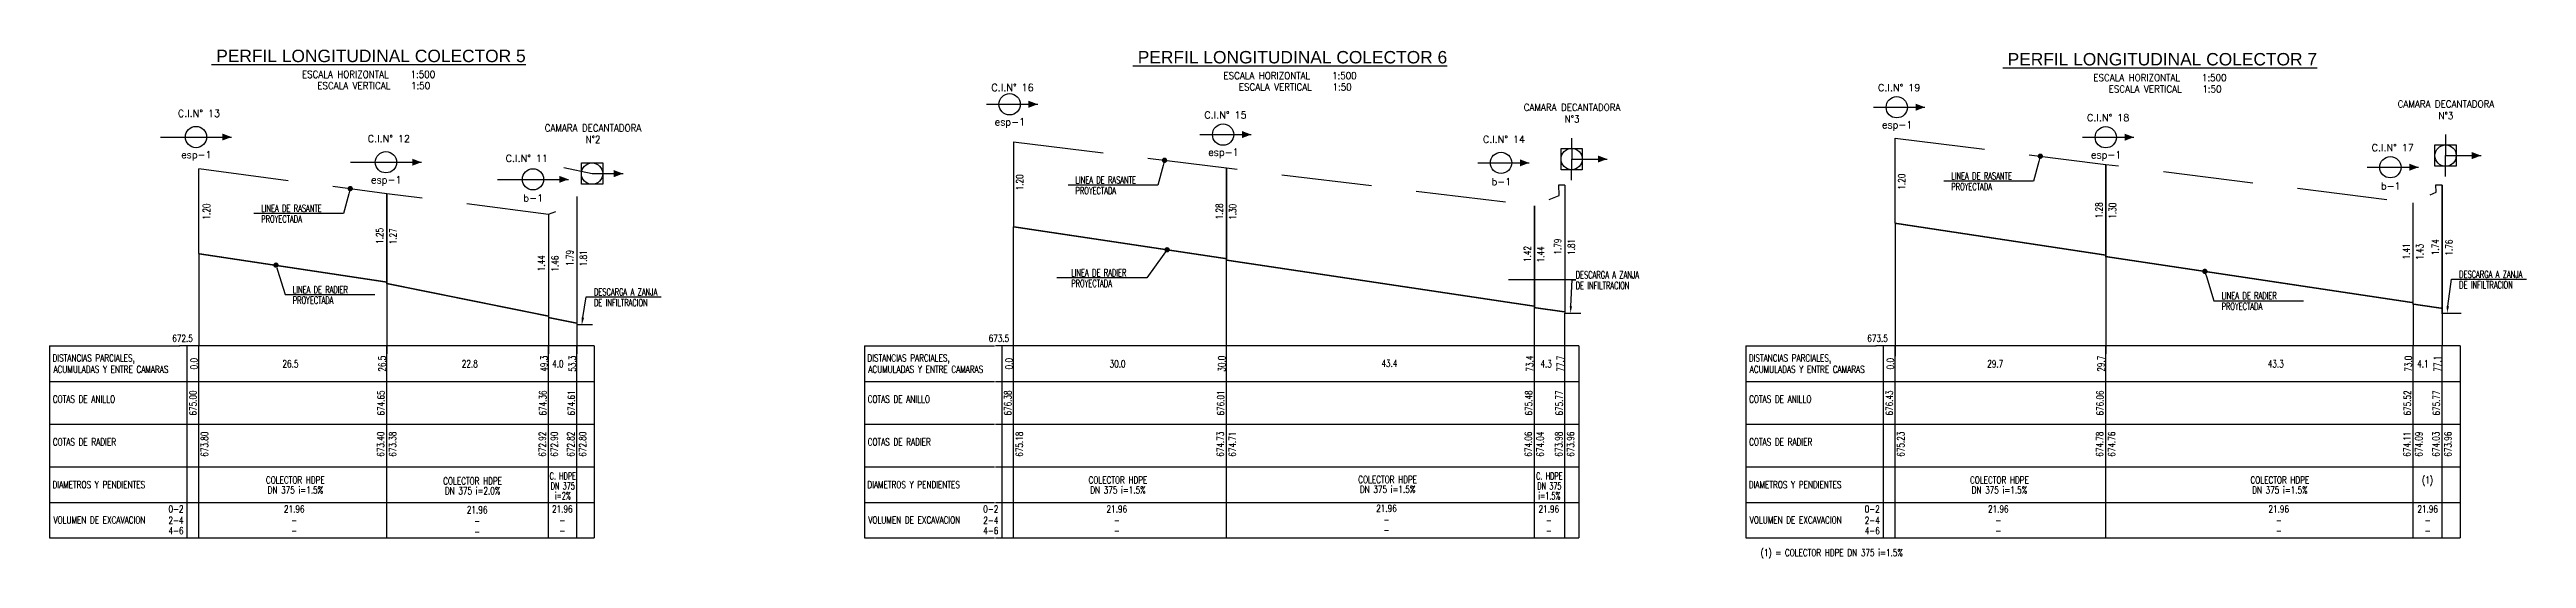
# Model space of a CAD drawing. Extents: x 350769 to 354978, y 6304672 to 6307963.
# Drawn here: x 353475.3 to 353824.3, y 6304672 to 6304743.8 of the extents above; entities that cross this region are included whole.
import ezdxf
from ezdxf import colors
from ezdxf.entities.mleader import LeaderData, LeaderLine
from ezdxf.enums import TextEntityAlignment as Align
from ezdxf.math import Vec2, Vec3

# ---------------------------------------------------------------- set-up
doc = ezdxf.new("R2010")
doc.units = 0
doc.linetypes.add('DASHED', pattern=[19.049999999999997, 12.7, -6.35])
doc.layers.get('0').update_dxf_attribs({"linetype": 'CONTINUOUS'})
for name, color, linetype in [('00-ALL SALIDA SUMIDERO', 1, 'CONTINUOUS'), ('00-FORMATO', 6, 'CONTINUOUS'), ('00_All ext_Txt', 4, 'CONTINUOUS'), ('03_Pav ext_Cota 250', 7, 'CONTINUOUS'), ('03_S2_Pav ext_Borde vereda', 7, 'CONTINUOUS'), ('05', 3, 'CONTINUOUS'), ('C-ROAD-PROF', 3, 'CONTINUOUS'), ('Perfil perfil cajon', 6, 'CONTINUOUS'), ('Perfil perfil texto', 3, 'CONTINUOUS')]:
    doc.layers.add(name, color=color, linetype=linetype)
doc.styles.add('lluvias DET-ROMANS', font='ROMANS.SHX', dxfattribs={"width": 0.9, "height": 2})
doc.styles.add('NEGRITA', font='swisse.ttf')
doc.styles.add('ROMANS', font='romans.shx', dxfattribs={"width": 0.65})

# ---------------------------------------------------------------- blocks, each defined once
blk = doc.blocks.new('_Dot')
at = {"color": 0, "linetype": 'ByBlock', "lineweight": -2}
blk.add_line((-0.5, 0), (-1, 0), dxfattribs=at)
at = {"color": 0, "linetype": 'ByBlock', "const_width": 0.5}
blk.add_lwpolyline([(-0.25, 0, 1), (0.25, 0, 1)], format="xyb", close=True, dxfattribs=at)

msp = doc.modelspace()

# ---------------------------------------------------------------- linework, layer by layer
at = {"layer": '00-ALL SALIDA SUMIDERO', "ltscale": 0.5, "elevation": -1e-10}
for points in [[(353614.5253552536, 6304736.035294103, 0, 1, 0), (353613.2217084892, 6304736.035294103, 0, 0, 0)], [(353500.9191906616, 6304731.412162388, 0, 1, 0), (353499.6155438973, 6304731.412162388, 0, 0, 0)], [(353644.6163724067, 6304731.759376798, 0, 1, 0), (353643.3127256423, 6304731.759376798, 0, 0, 0)], [(353527.6834055348, 6304727.861376325, 0, 1, 0), (353526.3797587704, 6304727.861376325, 0, 0, 0)], [(353683.7809348884, 6304727.773385083, 0, 1, 0), (353682.477288124, 6304727.773385083, 0, 0, 0)], [(353548.4026943568, 6304725.447676003, 0, 1, 0), (353547.0990475924, 6304725.447676003, 0, 0, 0)]]:
    msp.add_lwpolyline(points, format="xyseb", dxfattribs=at)
at = {"layer": '00-ALL SALIDA SUMIDERO', "ltscale": 0.5}
for points in [[(353739.5506622212, 6304735.618415248, 0, 1, 0), (353738.2470154568, 6304735.618415248, 0, 0, 0)], [(353769.0022258519, 6304731.387783291, 0, 1, 0), (353767.6985790876, 6304731.387783291, 0, 0, 0)], [(353694.7733274514, 6304728.31279031, 0, 1, 0), (353693.4696806871, 6304728.31279031, 0, 0, 0)], [(353809.1092840756, 6304727.15705478, 0, 1, 0), (353807.8056373112, 6304727.15705478, 0, 0, 0)], [(353817.9213060183, 6304728.797526813, 0, 1, 0), (353816.6176592539, 6304728.797526813, 0, 0, 0)], [(353556.0905419288, 6304726.253880776, 0, 1, 0), (353554.7868951644, 6304726.253880776, 0, 0, 0)]]:
    msp.add_lwpolyline(points, format="xyseb", dxfattribs=at)
at = {"layer": '00-ALL SALIDA SUMIDERO', "ltscale": 0.5, "const_width": 0.2}
for points in [[(353611.1295612751, 6304730.759899335), (353611.1295612751, 6304718.759899332)], [(353735.3432098129, 6304719.259899332), (353735.3432098129, 6304731.259899332)], [(353496.3051722015, 6304726.959899331), (353496.3051722015, 6304714.959899332)], [(353641.1295612751, 6304727.05989931), (353641.1295612751, 6304714.05989931), (353684.5295612751, 6304707.55989934)], [(353765.043209813, 6304727.55989932), (353765.043209813, 6304714.559899332), (353808.3432098129, 6304708.059899332)], [(353522.8051722015, 6304723.459899316), (353522.8051722015, 6304710.759899332), (353545.6051722015, 6304706.159899333)], [(353688.8295612751, 6304724.659899341), (353688.8295612751, 6304706.55989934), (353691.0937734347, 6304706.55989934)], [(353812.4432098129, 6304724.659899298), (353812.4432098129, 6304706.559899332), (353815.1311388252, 6304706.559899332)], [(353545.6051722015, 6304720.559899332), (353545.6051722015, 6304705.959899332), (353549.6051722015, 6304705.159899333)], [(353549.6051722015, 6304723.059899332), (353549.6051722015, 6304704.959899332), (353551.8205506163, 6304704.959899332)], [(353684.5295612751, 6304721.759899341), (353684.5295612751, 6304707.359899341), (353688.8295612751, 6304706.759899341)], [(353808.3432098129, 6304722.159899266), (353808.3432098129, 6304707.8598993), (353812.4432098129, 6304707.259899298)], [(353611.1295612751, 6304718.759899332), (353641.1295612751, 6304714.25989932)], [(353735.3432098129, 6304719.259899332), (353765.043209813, 6304714.759899332)], [(353496.3051722015, 6304714.959899331), (353522.8051722015, 6304710.959899316)]]:
    msp.add_lwpolyline(points, dxfattribs=at)
at = {"layer": '03_Pav ext_Cota 250', "color": 7}
for points in [[(353496.3051722015, 6304674.908357566), (353496.3051722015, 6304701.959899332)], [(353522.8051722015, 6304674.908357566), (353522.8051722015, 6304701.959899332)], [(353545.6051722015, 6304674.908357566), (353545.6051722015, 6304701.959899332)], [(353549.6051722015, 6304674.908357566), (353549.6051722015, 6304701.959899332)], [(353611.1295612751, 6304674.908357566), (353611.1295612751, 6304701.959899332)], [(353641.1295612751, 6304674.908357544), (353641.1295612751, 6304701.95989931)], [(353684.5295612751, 6304674.908357575), (353684.5295612751, 6304701.959899341)], [(353688.8295612751, 6304674.908357544), (353688.8295612751, 6304701.95989931)], [(353735.3432098129, 6304674.908357566), (353735.3432098129, 6304701.959899332)], [(353765.043209813, 6304674.908357566), (353765.043209813, 6304701.959899332)], [(353808.3432098129, 6304674.908357534), (353808.3432098129, 6304701.9598993)], [(353812.4432098129, 6304674.908357532), (353812.4432098129, 6304701.959899298)]]:
    msp.add_lwpolyline(points, dxfattribs=at)
at = {"layer": '03_S2_Pav ext_Borde vereda'}
for points in [[(353611.1295612751, 6304701.959899335), (353611.1295612751, 6304718.759899332)], [(353735.3432098129, 6304719.259899332), (353735.3432098129, 6304700.495580654)], [(353496.3051722015, 6304714.959899331), (353496.3051722015, 6304701.959899332)], [(353641.1295612751, 6304701.959899335), (353641.1295612751, 6304714.05989931)], [(353765.043209813, 6304714.559899332), (353765.043209813, 6304700.85272351)], [(353522.8051722015, 6304710.759899332), (353522.8051722015, 6304700.852723521)], [(353545.6051722015, 6304705.959899332), (353545.6051722015, 6304700.852723507)], [(353684.5295612751, 6304701.959899344), (353684.5295612751, 6304707.359899341)], [(353688.8295612751, 6304700.852723488), (353688.8295612751, 6304706.55989934)], [(353808.3432098129, 6304707.8598993), (353808.3432098129, 6304701.959899332)], [(353812.4432098129, 6304706.559899332), (353812.4432098129, 6304701.959899332)], [(353549.6051722015, 6304704.959899332), (353549.6051722015, 6304700.852723504)]]:
    msp.add_lwpolyline(points, dxfattribs=at)
at = {"layer": '05', "color": 1}
for p, q in [((353607.3043581043, 6304736.035294103), (353614.5253552536, 6304736.035294103)), ((353732.3296650719, 6304735.618415248), (353739.5506622212, 6304735.618415248)), ((353490.9191906616, 6304731.412162388), (353500.9191906616, 6304731.412162388)), ((353637.3953752574, 6304731.759376798), (353644.6163724067, 6304731.759376798)), ((353761.7812287026, 6304731.387783291), (353769.0022258519, 6304731.387783291)), ((353517.6834055348, 6304727.861376325), (353527.6834055348, 6304727.861376325)), ((353676.5599377391, 6304727.773385083), (353683.7809348884, 6304727.773385083)), ((353689.7733274514, 6304728.31279031), (353694.7733274514, 6304728.31279031)), ((353801.8882869263, 6304727.15705478), (353809.1092840756, 6304727.15705478)), ((353812.9213060183, 6304728.797526813), (353817.9213060183, 6304728.797526813)), ((353538.4026943568, 6304725.447676003), (353548.4026943568, 6304725.447676003)), ((353551.7274655949, 6304726.253880776), (353556.0905419288, 6304726.253880776))]:
    msp.add_line(p, q, dxfattribs=at)
for points in [[(353689.7416194764, 6304731.275953605), (353689.7733274512, 6304728.31279031)], [(353812.8895980432, 6304731.760690108), (353812.921306018, 6304728.797526813)], [(353547.7278523102, 6304727.099652261), (353551.7274655949, 6304726.253880776)], [(353689.7416194764, 6304725.349627015), (353689.7733274512, 6304728.31279031)], [(353812.8895980432, 6304725.834363518), (353812.921306018, 6304728.797526813)]]:
    msp.add_lwpolyline(points, dxfattribs=at)
for points in [[(353553.2274655949, 6304724.753880776), (353550.2274655949, 6304724.753880776), (353550.2274655949, 6304727.753880776), (353553.2274655949, 6304727.753880776)], [(353691.2733274514, 6304726.81279031), (353688.2733274514, 6304726.81279031), (353688.2733274514, 6304729.81279031), (353691.2733274514, 6304729.81279031)], [(353814.4213060183, 6304727.297526813), (353811.4213060183, 6304727.297526813), (353811.4213060183, 6304730.297526813), (353814.4213060183, 6304730.297526813)]]:
    msp.add_lwpolyline(points, close=True, dxfattribs=at)
for centre in [(353610.5654149788, 6304736.035294103), (353735.5907219463, 6304735.618415248), (353495.9191906616, 6304731.412162388), (353640.6564321318, 6304731.759376798), (353765.0422855771, 6304731.387783291), (353522.6834055348, 6304727.861376325), (353543.4026943568, 6304725.447676003), (353551.7274655949, 6304726.253880776), (353679.8209946136, 6304727.773385083), (353689.7733274514, 6304728.31279031), (353805.1493438008, 6304727.15705478), (353812.9213060183, 6304728.797526813)]:
    msp.add_circle(centre, 1.5, dxfattribs=at)
at = {"layer": 'C-ROAD-PROF', "color": 3, "linetype": 'DASHED', "lineweight": -3, "flags": 128}
for points in [[(353611.1295612751, 6304730.759899335), (353641.1295612751, 6304727.05989931), (353684.5295612751, 6304721.759899341), (353688.0061323826, 6304723.190127959), (353687.9854528971, 6304724.659899341), (353688.8295612751, 6304724.659899341)], [(353735.3432098129, 6304731.259899332), (353765.043209813, 6304727.55989932), (353808.3432098129, 6304722.159899266), (353811.5748799702, 6304723.622269031), (353811.559354646, 6304724.653244748), (353812.4432098129, 6304724.659899298)], [(353496.3051722015, 6304726.959899331), (353522.8051722015, 6304723.459899316), (353545.6051722015, 6304720.559899332), (353548.7887868013, 6304721.699079989), (353548.7887868013, 6304723.048789189), (353549.6051722015, 6304723.059899332)]]:
    msp.add_lwpolyline(points, dxfattribs=at)
at = {"layer": 'Perfil perfil cajon'}
for p, q in [((353475.277099338, 6304701.959899336), (353493.6253404177, 6304701.959899337)), ((353475.2770993379, 6304701.959899336), (353475.2770993365, 6304674.908357571)), ((353552.004552945, 6304701.959899297), (353493.5698805813, 6304701.959899336)), ((353494.6463534435, 6304701.959899336), (353494.6463534423, 6304674.90835757)), ((353590.1014884115, 6304701.959899336), (353608.4497294913, 6304701.959899337)), ((353590.1014884114, 6304701.959899336), (353590.10148841, 6304674.908357571)), ((353690.7822410472, 6304701.959899297), (353608.5691335322, 6304701.959899336)), ((353609.470742517, 6304701.959899336), (353609.4707425159, 6304674.90835757)), ((353714.3151369494, 6304701.959899376), (353732.6633780291, 6304701.959899377)), ((353714.3151369493, 6304701.959899376), (353714.3151369479, 6304674.908357611)), ((353814.9958895851, 6304701.959899297), (353732.6188521266, 6304701.959899336)), ((353733.6843910549, 6304701.959899376), (353733.6843910537, 6304674.90835761)), ((353475.2770993366, 6304674.90835757), (353493.6253404159, 6304674.90835757)), ((353590.1014884101, 6304674.90835757), (353608.4497294894, 6304674.90835757)), ((353714.315136948, 6304674.90835761), (353732.6633780273, 6304674.90835761))]:
    msp.add_line(p, q, dxfattribs=at)
at = {"layer": 'Perfil perfil cajon', "color": 7}
for p, q in [((353475.2770993377, 6304696.959899339), (353493.6253404177, 6304696.959899335)), ((353493.5698805813, 6304696.959899334), (353552.0045529437, 6304696.959899295)), ((353590.1014884113, 6304696.959899339), (353608.4497294913, 6304696.959899335)), ((353608.5691335322, 6304696.959899334), (353690.782241046, 6304696.959899295)), ((353714.3151369491, 6304696.959899379), (353732.6633780301, 6304696.959899375)), ((353732.6188521266, 6304696.959899334), (353814.9958895838, 6304696.959899295)), ((353475.2770993374, 6304690.934128453), (353493.6253404168, 6304690.934128453)), ((353493.5698805804, 6304690.934128452), (353552.0045529422, 6304690.93412841)), ((353590.1014884109, 6304690.934128453), (353608.4497294903, 6304690.934128453)), ((353608.5691335312, 6304690.934128452), (353690.7822410444, 6304690.93412841)), ((353714.3151369488, 6304690.934128493), (353732.6633780282, 6304690.934128493)), ((353732.6188521257, 6304690.934128452), (353814.9958895823, 6304690.93412841)), ((353475.277099337, 6304684.90835757), (353493.6253404159, 6304684.908357567)), ((353493.5698805804, 6304684.908357568), (353552.0045529406, 6304684.908357526)), ((353590.1014884106, 6304684.90835757), (353608.4497294894, 6304684.908357567)), ((353608.5691335312, 6304684.908357568), (353690.7822410428, 6304684.908357526)), ((353714.3151369484, 6304684.90835761), (353732.6633780273, 6304684.908357607)), ((353732.6188521257, 6304684.908357568), (353814.9958895807, 6304684.908357526)), ((353475.2770993368, 6304679.908357571), (353493.6253404159, 6304679.908357571)), ((353493.5698805795, 6304679.90835757), (353552.0045529393, 6304679.908357528)), ((353590.1014884103, 6304679.908357571), (353608.4497294894, 6304679.908357571)), ((353608.5691335303, 6304679.90835757), (353690.7822410415, 6304679.908357528)), ((353714.3151369482, 6304679.908357611), (353732.6633780273, 6304679.908357611)), ((353732.6188521247, 6304679.90835757), (353814.9958895794, 6304679.908357528))]:
    msp.add_line(p, q, dxfattribs=at)
at = {"layer": 'Perfil perfil cajon'}
for points in [[(353552.004552945, 6304701.959899263), (353552.004552938, 6304674.908357496)], [(353690.7822410472, 6304701.959899263), (353690.7822410402, 6304674.908357496)], [(353814.9958895851, 6304701.959899263), (353814.9958895781, 6304674.908357496)], [(353493.5698805795, 6304674.908357569), (353552.004552938, 6304674.90835753)], [(353608.5691335303, 6304674.908357569), (353690.7822410402, 6304674.90835753)], [(353732.6188521247, 6304674.908357569), (353814.9958895781, 6304674.90835753)]]:
    msp.add_lwpolyline(points, dxfattribs=at)

# ---------------------------------------------------------------- texts
at = {"layer": '00-FORMATO', "color": 6, "style": 'NEGRITA'}
for s, p in [('%%U PERFIL LONGITUDINAL COLECTOR 5', (353520.232771831, 6304742.853270731)), ('%%U PERFIL LONGITUDINAL COLECTOR 6', (353650.0907234054, 6304742.67074711)), ('%%U PERFIL LONGITUDINAL COLECTOR 7', (353772.6697989113, 6304742.386979602))]:
    msp.add_text(s, height=1.750000116368201, dxfattribs=at).set_placement(p, align=Align.MIDDLE)
at = {"layer": '00-FORMATO', "color": 0, "style": 'ROMANS', "width": 0.9}
for s, p in [('ESCALA HORIZONTAL   1:500', (353520.232771831, 6304740.236987861)), ('ESCALA VERTICAL   1:50', (353520.9618455783, 6304738.639974551)), ('ESCALA HORIZONTAL   1:500', (353650.0907234054, 6304740.05446424)), ('ESCALA VERTICAL   1:50', (353650.8197971527, 6304738.45745093)), ('ESCALA HORIZONTAL   1:500', (353772.6697989113, 6304739.770696732)), ('ESCALA VERTICAL   1:50', (353773.3988726587, 6304738.173683423))]:
    msp.add_text(s, height=1.000000066496115, dxfattribs=at).set_placement(p, align=Align.MIDDLE)
at = {"layer": 'Perfil perfil texto', "color": 0, "style": 'lluvias DET-ROMANS'}
for s, p in [('C.I.N%%D 16', (353610.980236412, 6304738.394841371)), ('C.I.N%%D 19', (353735.9173793764, 6304738.373650787)), ('C.I.N%%D 13', (353496.3340120949, 6304734.73929265)), ('esp-1', (353610.6136477854, 6304733.38953184)), ('C.I.N%%D 15', (353640.9830895619, 6304734.514612338)), ('C.I.N%%D 18', (353765.3689430072, 6304734.143018831)), ('C.I.N%%D 12', (353523.098226968, 6304731.188506586)), ('C.I.N%%D 14', (353680.2358160468, 6304731.100515345)), ('esp-1', (353735.6389547529, 6304732.972652985)), ('C.I.N%%D 17', (353805.4760012309, 6304729.91229032)), ('esp-1', (353495.9674234682, 6304728.766400125)), ('C.I.N%%D 11', (353542.5330544008, 6304728.418273847)), ('esp-1', (353640.7046649384, 6304729.113614535)), ('esp-1', (353765.0905183837, 6304728.742021028)), ('esp-1', (353522.7316383414, 6304725.215614062)), ('b-1', (353679.8692274202, 6304725.12762282)), ('b-1', (353805.1975766074, 6304724.511292517)), ('b-1', (353543.4509271634, 6304722.80191374))]:
    msp.add_text(s, height=1, rotation=359.9999999466392, dxfattribs=at).set_placement(p, align=Align.MIDDLE)
at = {"layer": 'Perfil perfil texto', "color": 0, "style": 'lluvias DET-ROMANS', "width": 0.75}
for s, rotation, p in [('1.20', 89.99999994663915, (353611.9827018066, 6304725.024518869)), ('1.20', 89.99999994663915, (353736.2900737774, 6304725.125343055)), ('1.20', 89.99999994663915, (353497.3986833955, 6304720.910158874)), ('1.28', 89.99999994663915, (353640.1139510689, 6304720.924518851)), ('1.30', 89.99999994663915, (353642.0147807181, 6304720.867227186)), ('1.28', 89.99999994663915, (353764.0892441282, 6304721.082634715)), ('1.30', 89.99999994663915, (353765.9900737774, 6304721.02534305)), ('1.25', 89.99999994663915, (353521.7895619954, 6304717.474518851)), ('1.27', 89.99999994663915, (353523.6903916445, 6304717.417227186)), ('1.79', 89.99999994663915, (353687.8139510689, 6304715.974518877)), ('1.81', 89.99999994663915, (353689.7147807181, 6304715.917227211)), ('1.74', 89.99999994663915, (353811.4892441282, 6304715.882634685)), ('1.76', 89.99999994663915, (353813.3900737774, 6304715.82534302)), ('1.44', 89.99999994663915, (353544.5895619954, 6304713.624518869)), ('1.46', 89.99999994663915, (353546.4903916445, 6304713.567227203)), ('1.79', 89.99999994663915, (353548.5895619954, 6304714.374518869)), ('1.81', 89.99999994663915, (353550.4903916445, 6304714.317227203)), ('1.42', 89.99999994663915, (353683.5139510689, 6304714.924518877)), ('1.44', 89.99999994663915, (353685.4147807181, 6304714.867227212)), ('1.41', 89.99999994663915, (353807.3892441282, 6304715.282634687)), ('1.43', 89.99999994663915, (353809.2900737774, 6304715.225343022)), ('26.5', 359.9999999466392, (353509.2302784827, 6304699.440087939)), ('22.8', 359.9999999466392, (353534.498152127, 6304699.440087939)), ('4.0', 359.9999999466392, (353546.9101539582, 6304699.440087939)), ('30.0', 359.9999999466392, (353625.7794387873, 6304699.440087939)), ('43.4', 359.9999999466392, (353664.0879353856, 6304699.521981245)), ('4.3', 359.9999999466392, (353686.1711934434, 6304699.440087939)), ('29.7', 359.9999999466392, (353749.4677273752, 6304699.440087939)), ('43.3', 359.9999999466392, (353788.9899940911, 6304699.440087939)), ('4.1', 359.9999999466392, (353809.7150598858, 6304699.440087939)), ('675.00', 90.00000005336085, (353495.4910413459, 6304693.916628382)), ('674.65', 90.00000005336085, (353521.9910413487, 6304693.916628397)), ('674.36', 90.00000005336085, (353544.7910413487, 6304693.916628383)), ('676.38', 90.00000005336085, (353610.3154304194, 6304693.916628382)), ('675.48', 90.00000005336085, (353683.7154304194, 6304693.916628394)), ('675.77', 90.00000005336085, (353688.0154304194, 6304693.916628364)), ('676.43', 90.00000005336085, (353734.5290789573, 6304693.916628382)), ('676.06', 90.00000005336085, (353764.2290789573, 6304693.916628386)), ('675.52', 90.00000005336085, (353807.5290789573, 6304693.916628353)), ('675.77', 90.00000005336085, (353811.6290789573, 6304693.916628351)), ('674.61', 90.00000005336085, (353548.7910413487, 6304693.91662838)), ('676.01', 90.00000005336085, (353640.3154304194, 6304693.916628364)), ('673.80', 90.00000005336085, (353497.1147334086, 6304688.107507461)), ('673.40', 90.00000005336085, (353521.9359729849, 6304688.107507476)), ('673.38', 90.00000005336085, (353523.6147334115, 6304688.107507476)), ('672.92', 90.00000005336085, (353544.7359729849, 6304688.107507462)), ('672.90', 90.00000005336085, (353546.4147334115, 6304688.107507462)), ('672.82', 90.00000005336085, (353548.7359729849, 6304688.107507459)), ('672.80', 90.00000005336085, (353550.4147334115, 6304688.107507459)), ('675.18', 90.00000005336085, (353611.9391224821, 6304688.107507461)), ('674.73', 90.00000005336085, (353640.2603620556, 6304688.107507442)), ('674.71', 90.00000005336085, (353641.9391224821, 6304688.107507442)), ('674.06', 90.00000005336085, (353683.6603620556, 6304688.107507473)), ('674.04', 90.00000005336085, (353685.3391224822, 6304688.107507473)), ('673.98', 90.00000005336085, (353687.9603620556, 6304688.107507442)), ('673.96', 90.00000005336085, (353689.6391224822, 6304688.107507442)), ('675.23', 90.00000005336085, (353736.15277102, 6304688.107507461)), ('674.78', 90.00000005336085, (353764.1740105934, 6304688.107507464)), ('674.76', 90.00000005336085, (353765.85277102, 6304688.107507464)), ('674.11', 90.00000005336085, (353807.4740105934, 6304688.107507432)), ('674.09', 90.00000005336085, (353809.15277102, 6304688.107507432)), ('674.03', 90.00000005336085, (353811.5740105934, 6304688.10750743)), ('673.96', 90.00000005336085, (353813.25277102, 6304688.10750743))]:
    msp.add_text(s, height=0.9999999999999994, rotation=rotation, dxfattribs=at).set_placement(p, align=Align.MIDDLE_CENTER)
for s, p in [('672.5', (353492.5828851741, 6304702.547145787)), ('673.5', (353607.6201477624, 6304702.547145787)), ('673.5', (353731.4338220982, 6304702.547145787))]:
    msp.add_text(s, height=0.9999999999999994, rotation=359.9999999466392, dxfattribs=at).set_placement(p)
for s, p in [('DISTANCIAS PARCIALES,', (353475.6992726157, 6304700.26942315)), ('ACUMULADAS Y ENTRE CAMARAS', (353475.8326059482, 6304698.650375532)), ('DISTANCIAS PARCIALES,', (353590.5236616893, 6304700.26942315)), ('ACUMULADAS Y ENTRE CAMARAS', (353590.6569950217, 6304698.650375532)), ('DISTANCIAS PARCIALES,', (353714.7373102271, 6304700.269423191)), ('ACUMULADAS Y ENTRE CAMARAS', (353714.8706435596, 6304698.650375572)), ('COTAS DE ANILLO', (353475.742129753, 6304694.459899342)), ('COTAS DE ANILLO', (353590.5665188265, 6304694.459899342)), ('COTAS DE ANILLO', (353714.7801673644, 6304694.459899382)), ('COTAS DE RADIER', (353475.7421297502, 6304688.434128454)), ('COTAS DE RADIER', (353590.5665188237, 6304688.434128454)), ('COTAS DE RADIER', (353714.7801673616, 6304688.434128494)), ('DIAMETROS Y PENDIENTES', (353475.6992726045, 6304682.408357575)), ('DIAMETROS Y PENDIENTES', (353590.5236616781, 6304682.408357575)), ('DIAMETROS Y PENDIENTES', (353714.7373102159, 6304682.408357615)), ('VOLUMEN DE EXCAVACION', (353475.8326059355, 6304677.408357573)), ('VOLUMEN DE EXCAVACION', (353590.656995009, 6304677.408357573)), ('VOLUMEN DE EXCAVACION', (353714.8706435469, 6304677.408357613))]:
    msp.add_text(s, height=0.9999999999999994, rotation=359.9999999466392, dxfattribs=at).set_placement(p, align=Align.MIDDLE_LEFT)
for s, p in [('0.0', (353496.1451573247, 6304699.459899325)), ('26.5', (353522.6451573275, 6304699.459899336)), ('49.3', (353545.4451573275, 6304699.459899322)), ('53.3', (353549.4451573275, 6304699.459899319)), ('0.0', (353610.9695463982, 6304699.459899325)), ('30.0', (353640.9695463982, 6304699.459899303)), ('73.4', (353684.3695463982, 6304699.459899333)), ('77.7', (353688.6695463982, 6304699.459899303)), ('0.0', (353735.1831949361, 6304699.459899325)), ('29.7', (353764.8831949361, 6304699.459899325)), ('73.0', (353808.1831949361, 6304699.459899292)), ('77.1', (353812.2831949361, 6304699.45989929))]:
    msp.add_text(s, height=0.9999999999999994, rotation=90.00000005336085, dxfattribs=at).set_placement(p, align=Align.CENTER)
for s, p in [('0-2', (353493.09628002, 6304678.965021319)), ('21.96', (353509.7609203882, 6304678.965021341)), ('21.96', (353535.5378779881, 6304678.854560865)), ('21.96', (353547.5371930236, 6304678.965021365)), ('0-2', (353607.9206690936, 6304678.965021319)), ('21.96', (353625.678843697, 6304678.965021341)), ('21.96', (353663.6826388431, 6304679.046914647)), ('21.96', (353686.5573354132, 6304678.965021341)), ('0-2', (353732.1343176314, 6304678.965021359)), ('21.96', (353749.8924922349, 6304678.965021341)), ('21.96', (353789.4147589508, 6304678.965021341)), ('21.96', (353810.3971986703, 6304678.965021341)), ('2-4', (353493.09628002, 6304677.378382174)), ('4-6', (353493.09628002, 6304675.905328547)), ('-', (353509.7609203891, 6304677.378382194)), ('-', (353509.7609203882, 6304675.905328569)), ('-', (353535.537877989, 6304677.267921718)), ('-', (353535.5378779881, 6304675.794868093)), ('-', (353547.5371930245, 6304677.378382218)), ('-', (353547.5371930236, 6304675.905328593)), ('2-4', (353607.9206690936, 6304677.378382174)), ('4-6', (353607.9206690936, 6304675.905328547)), ('-', (353625.6788436979, 6304677.378382194)), ('-', (353625.678843697, 6304675.905328569)), ('-', (353663.6826388441, 6304677.4602755)), ('-', (353663.6826388431, 6304675.987221875)), ('-', (353686.5573354141, 6304677.378382194)), ('-', (353686.5573354132, 6304675.905328569)), ('2-4', (353732.1343176314, 6304677.378382214)), ('4-6', (353732.1343176314, 6304675.905328587)), ('-', (353749.8924922358, 6304677.378382194)), ('-', (353749.8924922349, 6304675.905328569)), ('-', (353789.4147589518, 6304677.378382194)), ('-', (353789.4147589508, 6304675.905328569)), ('-', (353810.3971986712, 6304677.378382194)), ('-', (353810.3971986703, 6304675.905328569))]:
    msp.add_text(s, height=0.9999999999999994, rotation=359.9999999466392, dxfattribs=at).set_placement(p, align=Align.MIDDLE)
at = {"layer": 'Perfil perfil texto', "color": 0, "attachment_point": 2, "style": 'lluvias DET-ROMANS'}
for s, insert, char_height, width, rotation, line_spacing_factor in [('CAMARA DECANTADORA \\PN%%D3', (353689.8278978331, 6304736.089077848), 1, 13.2085714290227, 359.9999999733196, 0.9806521173167446), ('CAMARA DECANTADORA \\PN%%D3', (353812.9758764, 6304736.573814351), 1, 13.2085714290227, 359.9999999733196, 0.9806521173167446), ('CAMARA DECANTADORA \\PN%%D2', (353551.8606944259, 6304733.204844393), 1, 13.2085714290227, 359.9999999733196, 0.9806521173167446), ('{\\W0.75;COLECTOR HDPE \\PDN 375 i=1.5%}', (353509.9185225585, 6304683.545003064), 0.9999999999999994, 12.13178571521333, 359.99999994663915, 0.8392062547483613), ('{\\W0.75;COLECTOR HDPE \\PDN 375 i=2.0%}', (353534.8954801584, 6304683.434542589), 0.9999999999999994, 10.53178571523662, 359.99999994663915, 0.8392062547483613), ('{\\W0.6;C. HDPE \\PDN 375 \\Pi=2%}', (353547.6075366191, 6304684.126822663), 0.9999999999999994, 12.13178571521333, 359.99999994663915, 0.8392062547483613), ('{\\W0.75;COLECTOR HDPE \\PDN 375 i=1.5%}', (353625.8364458673, 6304683.545003064), 0.9999999999999994, 12.13178571521333, 359.99999994663915, 0.8392062547483613), ('{\\W0.75;COLECTOR HDPE \\PDN 375 i=1.5%}', (353663.8402410134, 6304683.62689637), 0.9999999999999994, 12.13178571521333, 359.99999994663915, 0.8392062547483613), ('{\\W0.6;C. HDPE \\PDN 375 \\Pi=1.5%}', (353686.6276790087, 6304684.126822639), 0.9999999999999994, 12.13178571521333, 359.99999994663915, 0.8392062547483613), ('{\\W0.75;COLECTOR HDPE \\PDN 375 i=1.5%}', (353750.0500944052, 6304683.545003064), 0.9999999999999994, 12.13178571521333, 359.99999994663915, 0.8392062547483613), ('{\\W0.75;COLECTOR HDPE \\PDN 375 i=1.5%}', (353789.5723611211, 6304683.545003064), 0.9999999999999994, 12.13178571521333, 359.99999994663915, 0.8392062547483613), ('{\\W0.75;(1)}', (353810.3808599795, 6304683.545003064), 0.9999999999999994, 1.58142857142857, 359.99999994663915, 0.8392062547483613), ('{\\W0.75;(1) = COLECTOR HDPE DN 375 i=1.5%}', (353726.4273947395, 6304673.325725388), 0.9999999999999994, 83.57829935305978, 359.99999994663915, 0.8392062547483613)]:
    msp.add_mtext(s, dxfattribs=dict(at, insert=insert, char_height=char_height, width=width, rotation=rotation, line_spacing_factor=line_spacing_factor))

# ---------------------------------------------------------------- leaders
at = {"layer": '00_All ext_Txt'}
ml = msp.add_multileader_mtext('Standard', dxfattribs=at)
ml.set_content('{\\C256;LINEA DE RASANTE PROYECTADA}', color=2, style='ROMANS')
ml.set_leader_properties(color=7)
ml.set_arrow_properties(name='DOT')
ml.build(insert=Vec2(0, 0))
ml.multileader.update_dxf_attribs({"text_left_attachment_type": 6, "text_right_attachment_type": 6, "dogleg_length": 0.4164050059420628, "arrow_head_size": 0.75})
ctx = ml.context
ctx.base_point, ctx.char_height, ctx.arrow_head_size, ctx.landing_gap_size, ctx.plane_origin, ctx.plane_x_axis, ctx.plane_y_axis = Vec3(353619.8032665264, 6304724.641268984, 2.820012762996354e-08), 1, 0.75, 0.05000000250530529, Vec3(353629.2142270786, 6304750.91770436, 1.162063829825635e-07), Vec3(1, -1.27675647831893e-15, -3.517525297178413e-09), Vec3(1.292968947391459e-15, 1, 4.609055430399856e-09)
ctx.left_attachment, ctx.right_attachment = 6, 6
notes = []
notes.append((ctx, [(1, (1, 1, 0), (353631.4435956777, 6304724.641268984, -1.274502462731372e-08), (-1, 1.27675647831893e-15, 3.517525297178412e-09), 1.040329146316736, [(1, [(353632.4001764185, 6304728.136523449)], 0, [])])]))
ctx.mtext.insert, ctx.mtext.text_direction, ctx.mtext.rotation, ctx.mtext.width, ctx.mtext.line_spacing_factor, ctx.mtext.line_spacing_style, ctx.mtext.flow_direction, ctx.mtext.extrusion = Vec3(353619.8532665289, 6304725.841268985, 3.355511787277201e-08), Vec3(1, -1.27675647831893e-15, -3.517525297178413e-09), 6.283185307179585, 11.43449085514294, 0.8999999999999998, 2, 5, Vec3(3.517525297178409e-09, -4.609055430399863e-09, 1)
ml = msp.add_multileader_mtext('Standard', dxfattribs=at)
ml.set_content('{\\C256;LINEA DE RASANTE PROYECTADA}', color=2, style='ROMANS')
ml.set_leader_properties(color=7)
ml.set_arrow_properties(name='DOT')
ml.build(insert=Vec2(0, 0))
ml.multileader.update_dxf_attribs({"text_left_attachment_type": 6, "text_right_attachment_type": 6, "dogleg_length": 0.4164050059420628, "arrow_head_size": 0.75})
ctx = ml.context
ctx.base_point, ctx.char_height, ctx.arrow_head_size, ctx.landing_gap_size, ctx.plane_origin, ctx.plane_x_axis, ctx.plane_y_axis = Vec3(353743.2185241514, 6304725.214233086, -1.331168124340316e-07), 1, 0.75, 0.05000000250530529, Vec3(353752.6294847035, 6304786.490668462, 1.162063829825635e-07), Vec3(1, -1.27675647831893e-15, -3.517525297178413e-09), Vec3(1.292968947391459e-15, 1, 4.609055430399856e-09)
ctx.left_attachment, ctx.right_attachment = 6, 6
notes.append((ctx, [(1, (1, 1, 0), (353754.8588533027, 6304725.214233086, -1.740619646913088e-07), (-1, 1.27675647831893e-15, 3.517525297178411e-09), 1.040329146316736, [(1, [(353755.8154340435, 6304728.709487551, -1.613169400639951e-07)], 0, [])])]))
ctx.mtext.insert, ctx.mtext.text_direction, ctx.mtext.rotation, ctx.mtext.width, ctx.mtext.line_spacing_factor, ctx.mtext.line_spacing_style, ctx.mtext.flow_direction, ctx.mtext.extrusion = Vec3(353743.2685241539, 6304726.414233087, -1.277618221912231e-07), Vec3(1, -1.27675647831893e-15, -3.517525297178413e-09), 6.283185307179585, 11.43449085514294, 0.8999999999999998, 2, 5, Vec3(3.517525297178409e-09, -4.609055430399863e-09, 1)
ml = msp.add_multileader_mtext('Standard', dxfattribs=at)
ml.set_content('{\\C256;LINEA DE RASANTE PROYECTADA}', color=2, style='ROMANS')
ml.set_leader_properties(color=7)
ml.set_arrow_properties(name='DOT')
ml.build(insert=Vec2(0, 0))
ml.multileader.update_dxf_attribs({"text_left_attachment_type": 6, "text_right_attachment_type": 6, "dogleg_length": 0.4164050059420628, "arrow_head_size": 0.75})
ctx = ml.context
ctx.base_point, ctx.char_height, ctx.arrow_head_size, ctx.landing_gap_size, ctx.plane_origin, ctx.plane_x_axis, ctx.plane_y_axis = Vec3(353505.0582558015, 6304720.644834393, -8.702625813003296e-08), 1, 0.75, 0.05000000250530529, Vec3(353514.4692163537, 6304771.921269768, 1.162063829825635e-07), Vec3(1, -1.27675647831893e-15, -3.517525297178413e-09), Vec3(1.292968947391459e-15, 1, 4.609055430399856e-09)
ctx.left_attachment, ctx.right_attachment = 6, 6
notes.append((ctx, [(1, (1, 1, 0), (353516.6985849528, 6304720.644834393, -1.279714103873102e-07), (-1, 1.27675647831893e-15, 3.517525297178411e-09), 1.040329146316736, [(1, [(353517.6551656936, 6304724.140088857, -1.152263857599965e-07)], 0, [])])]))
ctx.mtext.insert, ctx.mtext.text_direction, ctx.mtext.rotation, ctx.mtext.width, ctx.mtext.line_spacing_factor, ctx.mtext.line_spacing_style, ctx.mtext.flow_direction, ctx.mtext.extrusion = Vec3(353505.108255804, 6304721.844834393, -8.16712678872245e-08), Vec3(1, -1.27675647831893e-15, -3.517525297178413e-09), 6.283185307179585, 11.43449085514294, 0.8999999999999998, 2, 5, Vec3(3.517525297178409e-09, -4.609055430399863e-09, 1)
ml = msp.add_multileader_mtext('Standard', dxfattribs=at)
ml.set_content('{\\C256;LINEA DE RADIER PROYECTADA}', color=2, style='ROMANS')
ml.set_leader_properties(color=7)
ml.set_arrow_properties(name='DOT')
ml.build(insert=Vec2(0, 0))
ml.multileader.update_dxf_attribs({"text_left_attachment_type": 6, "text_right_attachment_type": 6, "dogleg_length": 0.4164050059420628, "arrow_head_size": 0.75})
ctx = ml.context
ctx.base_point, ctx.char_height, ctx.arrow_head_size, ctx.landing_gap_size, ctx.plane_origin, ctx.plane_x_axis, ctx.plane_y_axis = Vec3(353509.4997006312, 6304709.210832722, -1.424602114550769e-07), 1, 0.75, 0.05000000250530529, Vec3(353520.6926633181, 6304759.313352522, 4.909355011635277e-08), Vec3(1, -1.27675647831893e-15, -3.517525297178413e-09), Vec3(1.292968947391459e-15, 1, 4.609055430399856e-09)
ctx.left_attachment, ctx.right_attachment = 6, 6
notes.append((ctx, [(0, (1, 1, 0), (353508.4593714849, 6304709.210832722, -1.388008273655158e-07), (1, -1.333980486555479e-15, -3.51752529717841e-09), 1.040329146316736, [(1, [(353507.1831225182, 6304713.351638545, -1.152263857599965e-07)], 0, [])])]))
ctx.mtext.insert, ctx.mtext.text_direction, ctx.mtext.rotation, ctx.mtext.width, ctx.mtext.line_spacing_factor, ctx.mtext.line_spacing_style, ctx.mtext.flow_direction, ctx.mtext.extrusion = Vec3(353509.5497006337, 6304710.410832722, -1.371052212122685e-07), Vec3(1, -1.27675647831893e-15, -3.517525297178413e-09), 6.283185307179585, 11.43449085514294, 0.8999999999999998, 2, 5, Vec3(3.517525297178409e-09, -4.609055430399863e-09, 1)
ml = msp.add_multileader_mtext('Standard', dxfattribs=at)
ml.set_content('{\\C256;LINEA DE RADIER PROYECTADA}', color=2, style='ROMANS')
ml.set_leader_properties(color=7)
ml.set_arrow_properties(name='DOT')
ml.build(insert=Vec2(0, 0))
ml.multileader.update_dxf_attribs({"text_left_attachment_type": 6, "text_right_attachment_type": 6, "dogleg_length": 0.4164050059420628, "arrow_head_size": 0.75})
ctx = ml.context
ctx.base_point, ctx.char_height, ctx.arrow_head_size, ctx.landing_gap_size, ctx.plane_origin, ctx.plane_x_axis, ctx.plane_y_axis = Vec3(353619.2075327185, 6304711.569783334, 2.947815309986843e-08), 1, 0.75, 0.05000000250530529, Vec3(353630.4004954054, 6304736.672303135, 1.058055289113016e-07), Vec3(1, -1.27675647831893e-15, -3.517525297178413e-09), Vec3(1.292968947391459e-15, 1, 4.609055430399856e-09)
ctx.left_attachment, ctx.right_attachment = 6, 6
notes.append((ctx, [(1, (1, 1, 0), (353629.8835761555, 6304711.569783334, -8.075099763701065e-09), (-1, 1.27675647831893e-15, 3.517525297178412e-09), 1.040329146316736, [(1, [(353632.7581624811, 6304715.515609142)], 0, [])])]))
ctx.mtext.insert, ctx.mtext.text_direction, ctx.mtext.rotation, ctx.mtext.width, ctx.mtext.line_spacing_factor, ctx.mtext.line_spacing_style, ctx.mtext.flow_direction, ctx.mtext.extrusion = Vec3(353619.257532721, 6304712.769783334, 3.483314334267689e-08), Vec3(1, -1.27675647831893e-15, -3.517525297178413e-09), 6.283185307179585, 11.43449085514294, 0.8999999999999998, 2, 5, Vec3(3.517525297178409e-09, -4.609055430399863e-09, 1)
ml = msp.add_multileader_mtext('Standard', dxfattribs=at)
ml.set_content('{\\C256;DESCARGA A ZANJA DE INFILTRACION}', color=2, style='ROMANS')
ml.set_leader_properties(color=7)
ml.build(insert=Vec2(0, 0))
ml.multileader.update_dxf_attribs({"text_left_attachment_type": 6, "text_right_attachment_type": 6, "dogleg_length": 0.4164050059420628, "arrow_head_size": 1})
ctx = ml.context
ctx.base_point, ctx.char_height, ctx.arrow_head_size, ctx.landing_gap_size, ctx.plane_origin, ctx.plane_x_axis, ctx.plane_y_axis = Vec3(353551.9529490746, 6304708.865905189, -1.949838406022994e-07), 1, 1, 0.05000000250530529, Vec3(353564.8524046293, 6304741.95996719, -8.782563564580381e-08), Vec3(1, -1.27675647831893e-15, -3.517525297178413e-09), Vec3(1.292968947391459e-15, 1, 4.609055430399856e-09)
ctx.left_attachment, ctx.right_attachment = 6, 6
notes.append((ctx, [(0, (1, 1, 0), (353550.9126199283, 6304708.865905189, -1.913244565127383e-07), (1, -1.333980486555479e-15, -3.51752529717841e-09), 1.040329146316736, [(1, [(353550.2846393711, 6304704.959899332, -2.071185165176403e-07)], 0, [])])]))
ctx.mtext.insert, ctx.mtext.text_direction, ctx.mtext.rotation, ctx.mtext.width, ctx.mtext.line_spacing_factor, ctx.mtext.line_spacing_style, ctx.mtext.flow_direction, ctx.mtext.extrusion = Vec3(353552.0029490771, 6304710.065905189, -1.896288503594909e-07), Vec3(1, -1.27675647831893e-15, -3.517525297178413e-09), 6.283185307179585, 9.390952380952383, 0.8999999999999998, 2, 5, Vec3(3.517525297178409e-09, -4.609055430399863e-09, 1)
ml = msp.add_multileader_mtext('Standard', dxfattribs=at)
ml.set_content('{\\C256;DESCARGA A ZANJA DE INFILTRACION}', color=2, style='ROMANS')
ml.set_leader_properties(color=7)
ml.build(insert=Vec2(0, 0))
ml.multileader.update_dxf_attribs({"text_left_attachment_type": 6, "text_right_attachment_type": 6, "dogleg_length": 0.5, "arrow_head_size": 1})
ctx = ml.context
ctx.base_point, ctx.char_height, ctx.arrow_head_size, ctx.landing_gap_size, ctx.plane_origin, ctx.plane_x_axis, ctx.plane_y_axis = Vec3(353690.3453350254, 6304711.280766422, 1.918074193770741e-08), 1, 1, 0, Vec3(353698.7339741306, 6304719.466230667, 2.740075011419268e-08), Vec3(1, -1.27675647831893e-15, -3.517525297178413e-09), Vec3(1.292968947391459e-15, 1, 4.609055430399856e-09)
ctx.left_attachment, ctx.right_attachment = 6, 6
notes.append((ctx, [(0, (1, 1, 0), (353689.8453350254, 6304711.280766422, 2.093950458629661e-08), (1, -1.333980486555479e-15, -3.51752529717841e-09), 0.5, [(1, [(353689.612434506, 6304706.55989934)], 0, [])])]))
ctx.mtext.insert, ctx.mtext.text_direction, ctx.mtext.rotation, ctx.mtext.width, ctx.mtext.line_spacing_factor, ctx.mtext.line_spacing_style, ctx.mtext.flow_direction, ctx.mtext.extrusion = Vec3(353690.3453350254, 6304712.480766422, 2.471160845418724e-08), Vec3(1, -1.27675647831893e-15, -3.517525297178413e-09), 6.283185307179585, 9.390952380952383, 0.8999999999999998, 2, 5, Vec3(3.517525297178409e-09, -4.609055430399863e-09, 1)
ml = msp.add_multileader_mtext('Standard', dxfattribs=at)
ml.set_content('{\\C256;LINEA DE RADIER PROYECTADA}', color=2, style='ROMANS')
ml.set_leader_properties(color=7)
ml.set_arrow_properties(name='DOT')
ml.build(insert=Vec2(0, 0))
ml.multileader.update_dxf_attribs({"text_left_attachment_type": 6, "text_right_attachment_type": 6, "dogleg_length": 0.4164050059420628, "arrow_head_size": 0.75})
ctx = ml.context
ctx.base_point, ctx.char_height, ctx.arrow_head_size, ctx.landing_gap_size, ctx.plane_origin, ctx.plane_x_axis, ctx.plane_y_axis = Vec3(353781.3107319222, 6304708.331104429, -9.63696571510783e-08), 1, 0.75, 0.05000000250530529, Vec3(353792.5036946091, 6304768.433624229, 1.4127465872435e-07), Vec3(1, -1.27675647831893e-15, -3.517525297178413e-09), Vec3(1.292968947391459e-15, 1, 4.609055430399856e-09)
ctx.left_attachment, ctx.right_attachment = 6, 6
notes.append((ctx, [(0, (1, 1, 0), (353780.2704027759, 6304708.331104429, -9.271027306151717e-08), (1, -1.333980486555479e-15, -3.51752529717841e-09), 1.040329146316736, [(1, [(353778.9941538093, 6304712.471910252, -6.91358314559979e-08)], 0, [])])]))
ctx.mtext.insert, ctx.mtext.text_direction, ctx.mtext.rotation, ctx.mtext.width, ctx.mtext.line_spacing_factor, ctx.mtext.line_spacing_style, ctx.mtext.flow_direction, ctx.mtext.extrusion = Vec3(353781.3607319247, 6304709.531104429, -9.101466690826986e-08), Vec3(1, -1.27675647831893e-15, -3.517525297178413e-09), 6.283185307179585, 11.43449085514294, 0.8999999999999998, 2, 5, Vec3(3.517525297178409e-09, -4.609055430399863e-09, 1)
ml = msp.add_multileader_mtext('Standard', dxfattribs=at)
ml.set_content('{\\C256;DESCARGA A ZANJA DE INFILTRACION}', color=2, style='ROMANS')
ml.set_leader_properties(color=7)
ml.build(insert=Vec2(0, 0))
ml.multileader.update_dxf_attribs({"text_left_attachment_type": 6, "text_right_attachment_type": 6, "dogleg_length": 0.4164050059420628, "arrow_head_size": 1})
ctx = ml.context
ctx.base_point, ctx.char_height, ctx.arrow_head_size, ctx.landing_gap_size, ctx.plane_origin, ctx.plane_x_axis, ctx.plane_y_axis = Vec3(353814.7860971385, 6304711.372168657, -1.450045925439153e-07), 1, 1, 0.05000000250530529, Vec3(353822.2395127136, 6304754.466230659, 2.740075011419268e-08), Vec3(1, -1.27675647831893e-15, -3.517525297178413e-09), Vec3(1.292968947391459e-15, 1, 4.609055430399856e-09)
ctx.left_attachment, ctx.right_attachment = 6, 6
notes.append((ctx, [(0, (1, 1, 0), (353813.7457679922, 6304711.372168657, -1.413452084543542e-07), (1, -1.333980486555479e-15, -3.51752529717841e-09), 1.040329146316736, [(1, [(353813.1179730889, 6304706.559899332, -1.613169400639951e-07)], 0, [])])]))
ctx.mtext.insert, ctx.mtext.text_direction, ctx.mtext.rotation, ctx.mtext.width, ctx.mtext.line_spacing_factor, ctx.mtext.line_spacing_style, ctx.mtext.flow_direction, ctx.mtext.extrusion = Vec3(353814.836097141, 6304712.572168658, -1.396496023011069e-07), Vec3(1, -1.27675647831893e-15, -3.517525297178413e-09), 6.283185307179585, 9.390952380952383, 0.8999999999999998, 2, 5, Vec3(3.517525297178409e-09, -4.609055430399863e-09, 1)
for ctx, leaders in notes:
    for number, flags, end, landing, length, lines in leaders:
        leader = LeaderData()
        leader.index, (leader.has_last_leader_line, leader.has_dogleg_vector, leader.attachment_direction) = number, flags
        leader.last_leader_point, leader.dogleg_vector, leader.dogleg_length = Vec3(end), Vec3(landing), length
        for number, points, colour, breaks in lines:
            line = LeaderLine()
            line.index, line.vertices, line.color, line.breaks = number, Vec3.list(points), colors.encode_raw_color(colour), breaks
            leader.lines.append(line)
        ctx.leaders.append(leader)

doc.saveas('drawing.dxf')
